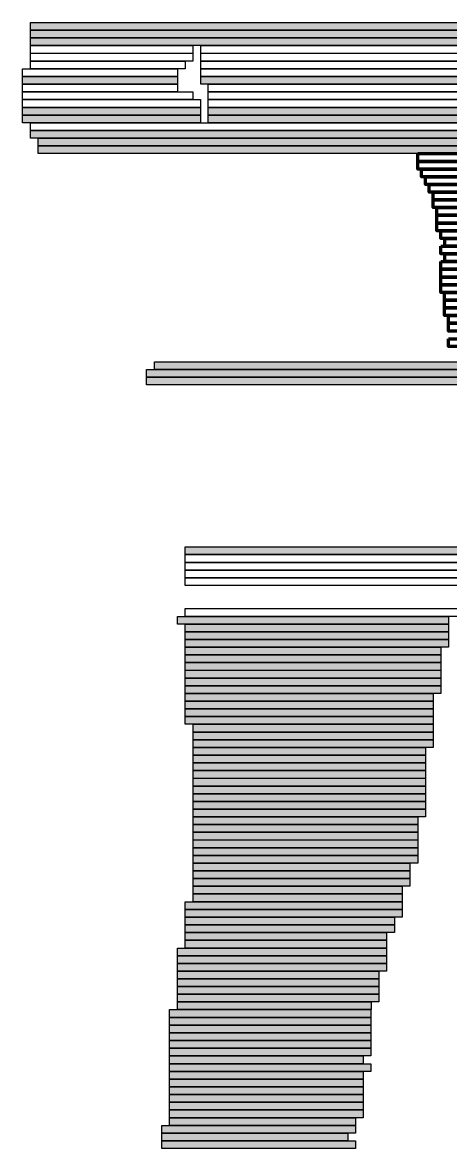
# Model space of a CAD drawing. Header units: millimetres. Extents: x 7 to 41668, y 3977 to 28530.
# Drawn here: x 39800 to 40148, y 8616 to 9531 of the extents above; entities that cross this region are included whole.
import ezdxf

# ---------------------------------------------------------------- set-up
doc = ezdxf.new("R2010")
doc.units = ezdxf.units.MM
doc.header["$LTSCALE"] = 50
doc.layers.add('12_Plankopf', color=140, linetype='Continuous')

msp = doc.modelspace()

# ---------------------------------------------------------------- hatches: boundary and pattern name
at = {"layer": '12_Plankopf'}
for points in [[(39806.74, 9531.5), (41342.67, 9531.5), (41342.67, 9525.21), (39806.74, 9525.21)], [(39806.74, 9525.22), (41342.67, 9525.22), (41342.67, 9518.97), (39806.74, 9518.97)], [(39806.74, 9518.97), (41342.67, 9518.97), (41342.67, 9512.69), (39806.74, 9512.69)], [(39800.39, 9487.61), (39926.26, 9487.61), (39926.26, 9481.33), (39800.39, 9481.33)], [(39945.38, 9487.61), (41223.25, 9487.61), (41223.25, 9481.33), (39945.38, 9481.33)], [(39800.39, 9462.53), (39945.15, 9462.53), (39945.15, 9456.28), (39800.39, 9456.28)], [(39800.39, 9456.28), (39945.15, 9456.28), (39945.15, 9450), (39800.39, 9450)], [(39951.38, 9462.53), (41222.95, 9462.53), (41222.95, 9456.28), (39951.38, 9456.28)], [(39951.38, 9456.28), (41222.95, 9456.28), (41222.95, 9450), (39951.38, 9450)], [(39806.74, 9443.76), (40411.05, 9443.76), (40411.05, 9437.48), (39806.74, 9437.48)], [(39813.09, 9437.45), (40404.83, 9437.45), (40404.83, 9431.16), (39813.09, 9431.16)], [(39813.09, 9431.16), (40398.51, 9431.16), (40398.51, 9424.92), (39813.09, 9424.92)], [(39907.63, 9255.63), (40266.41, 9255.63), (40266.41, 9249.34), (39907.63, 9249.34)], [(39901.29, 9249.34), (40266.38, 9249.34), (40266.38, 9243.06), (39901.29, 9243.06)], [(39901.29, 9243.06), (40272.7, 9243.06), (40272.7, 9236.82), (39901.29, 9236.82)], [(39932.68, 9105.13), (40385.9, 9105.13), (40385.9, 9098.88), (39932.68, 9098.88)], [(39926.33, 9048.72), (40146.66, 9048.72), (40146.66, 9042.43), (39926.33, 9042.43)], [(39932.68, 9042.44), (40146.68, 9042.44), (40146.68, 9036.19), (39932.68, 9036.19)], [(39932.68, 9036.2), (40146.68, 9036.2), (40146.68, 9029.91), (39932.68, 9029.91)], [(39932.68, 9029.88), (40146.68, 9029.88), (40146.68, 9023.63), (39932.68, 9023.63)], [(39932.68, 9023.64), (40140.4, 9023.64), (40140.4, 9017.35), (39932.68, 9017.35)], [(39932.68, 9017.36), (40140.4, 9017.36), (40140.4, 9011.07), (39932.68, 9011.07)], [(39932.68, 9011.08), (40140.4, 9011.08), (40140.4, 9004.83), (39932.68, 9004.83)], [(39932.68, 9004.84), (40140.4, 9004.84), (40140.4, 8998.55), (39932.68, 8998.55)], [(39932.68, 8998.55), (40140.4, 8998.55), (40140.4, 8992.3), (39932.68, 8992.3)], [(39932.68, 8992.31), (40140.4, 8992.31), (40140.4, 8986.03), (39932.68, 8986.03)], [(39932.68, 8986), (40134.11, 8986), (40134.11, 8979.71), (39932.68, 8979.71)], [(39932.68, 8979.71), (40134.11, 8979.71), (40134.11, 8973.47), (39932.68, 8973.47)], [(39932.68, 8973.47), (40134.11, 8973.47), (40134.11, 8967.19), (39932.68, 8967.19)], [(39932.68, 8967.19), (40134.11, 8967.19), (40134.11, 8960.94), (39932.68, 8960.94)], [(39939.03, 8960.95), (40134.18, 8960.95), (40134.18, 8954.66), (39939.03, 8954.66)], [(39939.03, 8954.67), (40134.18, 8954.67), (40134.18, 8948.38), (39939.03, 8948.38)], [(39939.03, 8948.39), (40134.18, 8948.39), (40134.18, 8942.14), (39939.03, 8942.14)], [(39939.03, 8942.15), (40127.86, 8942.15), (40127.86, 8935.86), (39939.03, 8935.86)], [(39939.03, 8935.83), (40127.86, 8935.83), (40127.86, 8929.58), (39939.03, 8929.58)], [(39939.03, 8929.59), (40127.86, 8929.59), (40127.86, 8923.3), (39939.03, 8923.3)], [(39939.03, 8923.31), (40127.86, 8923.31), (40127.86, 8917.02), (39939.03, 8917.02)], [(39939.03, 8917.03), (40127.86, 8917.03), (40127.86, 8910.78), (39939.03, 8910.78)], [(39939.03, 8910.78), (40127.86, 8910.78), (40127.86, 8904.5), (39939.03, 8904.5)], [(39939.03, 8904.5), (40127.86, 8904.5), (40127.86, 8898.26), (39939.03, 8898.26)], [(39939.03, 8898.26), (40127.86, 8898.26), (40127.86, 8891.97), (39939.03, 8891.97)], [(39939.03, 8891.94), (40127.86, 8891.94), (40127.86, 8885.66), (39939.03, 8885.66)], [(39939.03, 8885.66), (40121.58, 8885.66), (40121.58, 8879.42), (39939.03, 8879.42)], [(39939.03, 8879.42), (40121.58, 8879.42), (40121.58, 8873.14), (39939.03, 8873.14)], [(39939.03, 8873.14), (40121.58, 8873.14), (40121.58, 8866.89), (39939.03, 8866.89)], [(39939.03, 8866.9), (40121.58, 8866.9), (40121.58, 8860.61), (39939.03, 8860.61)], [(39939.03, 8860.62), (40121.58, 8860.62), (40121.58, 8854.37), (39939.03, 8854.37)], [(39939.03, 8854.37), (40121.58, 8854.37), (40121.58, 8848.09), (39939.03, 8848.09)], [(39939.03, 8848.06), (40115.29, 8848.06), (40115.29, 8841.78), (39939.03, 8841.78)], [(39939.03, 8841.78), (40115.29, 8841.78), (40115.29, 8835.53), (39939.03, 8835.53)], [(39939.03, 8835.54), (40115.29, 8835.54), (40115.29, 8829.25), (39939.03, 8829.25)], [(39939.03, 8829.25), (40108.97, 8829.25), (40108.97, 8823.01), (39939.03, 8823.01)], [(39932.68, 8816.73), (40108.9, 8816.73), (40108.9, 8810.45), (39932.68, 8810.45)], [(39939.03, 8823.01), (40108.97, 8823.01), (40108.97, 8816.73), (39939.03, 8816.73)], [(39932.68, 8810.45), (40108.9, 8810.45), (40108.9, 8804.2), (39932.68, 8804.2)], [(39932.68, 8804.21), (40102.62, 8804.21), (40102.62, 8797.93), (39932.68, 8797.93)], [(39932.68, 8797.89), (40102.62, 8797.89), (40102.62, 8791.64), (39932.68, 8791.64)], [(39932.68, 8791.65), (40096.34, 8791.65), (40096.34, 8785.37), (39932.68, 8785.37)], [(39926.33, 8779.09), (40096.31, 8779.09), (40096.31, 8772.84), (39926.33, 8772.84)], [(39932.68, 8785.37), (40096.34, 8785.37), (40096.34, 8779.09), (39932.68, 8779.09)], [(39926.33, 8772.85), (40096.31, 8772.85), (40096.31, 8766.56), (39926.33, 8766.56)], [(39926.33, 8766.57), (40096.31, 8766.57), (40096.31, 8760.32), (39926.33, 8760.32)], [(39926.33, 8760.33), (40090.02, 8760.33), (40090.02, 8754.04), (39926.33, 8754.04)], [(39926.33, 8754.01), (40090.02, 8754.01), (40090.02, 8747.72), (39926.33, 8747.72)], [(39926.33, 8747.73), (40090.02, 8747.73), (40090.02, 8741.48), (39926.33, 8741.48)], [(39926.33, 8741.49), (40090.02, 8741.49), (40090.02, 8735.2), (39926.33, 8735.2)], [(39926.33, 8735.21), (40083.7, 8735.21), (40083.7, 8728.96), (39926.33, 8728.96)], [(39919.98, 8728.96), (40083.64, 8728.96), (40083.64, 8722.68), (39919.98, 8722.68)], [(39919.98, 8722.68), (40083.64, 8722.68), (40083.64, 8716.4), (39919.98, 8716.4)], [(39919.98, 8716.4), (40083.64, 8716.4), (40083.64, 8710.15), (39919.98, 8710.15)], [(39919.98, 8710.13), (40083.64, 8710.13), (40083.64, 8703.84), (39919.98, 8703.84)], [(39919.98, 8703.84), (40083.64, 8703.84), (40083.64, 8697.6), (39919.98, 8697.6)], [(39919.98, 8697.6), (40083.64, 8697.6), (40083.64, 8691.31), (39919.98, 8691.31)], [(39919.98, 8691.32), (40077.35, 8691.32), (40077.35, 8685.04), (39919.98, 8685.04)], [(39919.98, 8685.04), (40083.64, 8685.04), (40083.64, 8678.79), (39919.98, 8678.79)], [(39919.98, 8678.8), (40077.35, 8678.8), (40077.35, 8672.51), (39919.98, 8672.51)], [(39919.98, 8672.52), (40077.35, 8672.52), (40077.35, 8666.27), (39919.98, 8666.27)], [(39919.98, 8666.28), (40077.35, 8666.28), (40077.35, 8659.99), (39919.98, 8659.99)], [(39919.98, 8659.96), (40077.35, 8659.96), (40077.35, 8653.67), (39919.98, 8653.67)], [(39919.98, 8653.68), (40077.35, 8653.68), (40077.35, 8647.43), (39919.98, 8647.43)], [(39919.98, 8647.44), (40077.35, 8647.44), (40077.35, 8641.15), (39919.98, 8641.15)], [(39913.63, 8634.91), (40071, 8634.91), (40071, 8628.63), (39913.63, 8628.63)], [(39919.98, 8641.15), (40071.07, 8641.15), (40071.07, 8634.91), (39919.98, 8634.91)], [(39913.63, 8628.63), (40064.72, 8628.63), (40064.72, 8622.35), (39913.63, 8622.35)], [(39913.63, 8622.35), (40071, 8622.35), (40071, 8616.1), (39913.63, 8616.1)]]:
    msp.add_hatch(color=7, dxfattribs=at).paths.add_polyline_path(points)

# ---------------------------------------------------------------- linework, layer by layer
for points in [[(39806.74, 9531.5), (41342.67, 9531.5), (41342.67, 9525.21), (39806.74, 9525.21)], [(39806.74, 9525.22), (41342.67, 9525.22), (41342.67, 9518.97), (39806.74, 9518.97)], [(39806.74, 9518.97), (41342.67, 9518.97), (41342.67, 9512.69), (39806.74, 9512.69)], [(39806.74, 9512.69), (39938.94, 9512.69), (39938.94, 9506.44), (39806.74, 9506.44)], [(39945.38, 9512.69), (41342.84, 9512.69), (41342.84, 9506.44), (39945.38, 9506.44)], [(39806.74, 9506.45), (39938.94, 9506.45), (39938.94, 9500.16), (39806.74, 9500.16)], [(39945.38, 9506.45), (41342.84, 9506.45), (41342.84, 9500.16), (39945.38, 9500.16)], [(39800.39, 9493.89), (39926.26, 9493.89), (39926.26, 9487.64), (39800.39, 9487.64)], [(39806.74, 9500.17), (39932.65, 9500.17), (39932.65, 9493.88), (39806.74, 9493.88)], [(39945.38, 9500.17), (41342.84, 9500.17), (41342.84, 9493.88), (39945.38, 9493.88)], [(39945.38, 9493.89), (41342.84, 9493.89), (41342.84, 9487.64), (39945.38, 9487.64)], [(39800.39, 9487.61), (39926.26, 9487.61), (39926.26, 9481.33), (39800.39, 9481.33)], [(39945.38, 9487.61), (41223.25, 9487.61), (41223.25, 9481.33), (39945.38, 9481.33)], [(39800.39, 9481.33), (39926.26, 9481.33), (39926.26, 9475.08), (39800.39, 9475.08)], [(39800.39, 9475.09), (39938.87, 9475.09), (39938.87, 9468.8), (39800.39, 9468.8)], [(39951.38, 9481.33), (41342.55, 9481.33), (41342.55, 9475.08), (39951.38, 9475.08)], [(39951.38, 9475.09), (41342.55, 9475.09), (41342.55, 9468.8), (39951.38, 9468.8)], [(39800.39, 9468.81), (39945.15, 9468.81), (39945.15, 9462.52), (39800.39, 9462.52)], [(39951.38, 9468.81), (41342.55, 9468.81), (41342.55, 9462.52), (39951.38, 9462.52)], [(39800.39, 9462.53), (39945.15, 9462.53), (39945.15, 9456.28), (39800.39, 9456.28)], [(39800.39, 9456.28), (39945.15, 9456.28), (39945.15, 9450), (39800.39, 9450)], [(39951.38, 9462.53), (41222.95, 9462.53), (41222.95, 9456.28), (39951.38, 9456.28)], [(39951.38, 9456.28), (41222.95, 9456.28), (41222.95, 9450), (39951.38, 9450)], [(39806.74, 9450), (41223.08, 9450), (41223.08, 9443.75), (39806.74, 9443.75)], [(39806.74, 9443.76), (40411.05, 9443.76), (40411.05, 9437.48), (39806.74, 9437.48)], [(39813.09, 9437.45), (40404.83, 9437.45), (40404.83, 9431.16), (39813.09, 9431.16)], [(39813.09, 9431.16), (40398.51, 9431.16), (40398.51, 9424.92), (39813.09, 9424.92)], [(39907.63, 9255.63), (40266.41, 9255.63), (40266.41, 9249.34), (39907.63, 9249.34)], [(39901.29, 9249.34), (40266.38, 9249.34), (40266.38, 9243.06), (39901.29, 9243.06)], [(39901.29, 9243.06), (40272.7, 9243.06), (40272.7, 9236.82), (39901.29, 9236.82)], [(39932.68, 9105.13), (40385.9, 9105.13), (40385.9, 9098.88), (39932.68, 9098.88)], [(39932.68, 9098.89), (40385.9, 9098.89), (40385.9, 9092.6), (39932.68, 9092.6)], [(39932.68, 9092.6), (40385.9, 9092.6), (40385.9, 9086.36), (39932.68, 9086.36)], [(39932.68, 9086.36), (40385.9, 9086.36), (40385.9, 9080.08), (39932.68, 9080.08)], [(39932.68, 9080.08), (40385.9, 9080.08), (40385.9, 9073.8), (39932.68, 9073.8)], [(39932.68, 9055), (40360.73, 9055), (40360.73, 9048.71), (39932.68, 9048.71)], [(39926.33, 9048.72), (40146.66, 9048.72), (40146.66, 9042.43), (39926.33, 9042.43)], [(39932.68, 9042.44), (40146.68, 9042.44), (40146.68, 9036.19), (39932.68, 9036.19)], [(39932.68, 9036.2), (40146.68, 9036.2), (40146.68, 9029.91), (39932.68, 9029.91)], [(39932.68, 9029.88), (40146.68, 9029.88), (40146.68, 9023.63), (39932.68, 9023.63)], [(39932.68, 9023.64), (40140.4, 9023.64), (40140.4, 9017.35), (39932.68, 9017.35)], [(39932.68, 9017.36), (40140.4, 9017.36), (40140.4, 9011.07), (39932.68, 9011.07)], [(39932.68, 9011.08), (40140.4, 9011.08), (40140.4, 9004.83), (39932.68, 9004.83)], [(39932.68, 9004.84), (40140.4, 9004.84), (40140.4, 8998.55), (39932.68, 8998.55)], [(39932.68, 8998.55), (40140.4, 8998.55), (40140.4, 8992.3), (39932.68, 8992.3)], [(39932.68, 8992.31), (40140.4, 8992.31), (40140.4, 8986.03), (39932.68, 8986.03)], [(39932.68, 8986), (40134.11, 8986), (40134.11, 8979.71), (39932.68, 8979.71)], [(39932.68, 8979.71), (40134.11, 8979.71), (40134.11, 8973.47), (39932.68, 8973.47)], [(39932.68, 8973.47), (40134.11, 8973.47), (40134.11, 8967.19), (39932.68, 8967.19)], [(39932.68, 8967.19), (40134.11, 8967.19), (40134.11, 8960.94), (39932.68, 8960.94)], [(39939.03, 8960.95), (40134.18, 8960.95), (40134.18, 8954.66), (39939.03, 8954.66)], [(39939.03, 8954.67), (40134.18, 8954.67), (40134.18, 8948.38), (39939.03, 8948.38)], [(39939.03, 8948.39), (40134.18, 8948.39), (40134.18, 8942.14), (39939.03, 8942.14)], [(39939.03, 8942.15), (40127.86, 8942.15), (40127.86, 8935.86), (39939.03, 8935.86)], [(39939.03, 8935.83), (40127.86, 8935.83), (40127.86, 8929.58), (39939.03, 8929.58)], [(39939.03, 8929.59), (40127.86, 8929.59), (40127.86, 8923.3), (39939.03, 8923.3)], [(39939.03, 8923.31), (40127.86, 8923.31), (40127.86, 8917.02), (39939.03, 8917.02)], [(39939.03, 8917.03), (40127.86, 8917.03), (40127.86, 8910.78), (39939.03, 8910.78)], [(39939.03, 8910.78), (40127.86, 8910.78), (40127.86, 8904.5), (39939.03, 8904.5)], [(39939.03, 8904.5), (40127.86, 8904.5), (40127.86, 8898.26), (39939.03, 8898.26)], [(39939.03, 8898.26), (40127.86, 8898.26), (40127.86, 8891.97), (39939.03, 8891.97)], [(39939.03, 8891.94), (40127.86, 8891.94), (40127.86, 8885.66), (39939.03, 8885.66)], [(39939.03, 8885.66), (40121.58, 8885.66), (40121.58, 8879.42), (39939.03, 8879.42)], [(39939.03, 8879.42), (40121.58, 8879.42), (40121.58, 8873.14), (39939.03, 8873.14)], [(39939.03, 8873.14), (40121.58, 8873.14), (40121.58, 8866.89), (39939.03, 8866.89)], [(39939.03, 8866.9), (40121.58, 8866.9), (40121.58, 8860.61), (39939.03, 8860.61)], [(39939.03, 8860.62), (40121.58, 8860.62), (40121.58, 8854.37), (39939.03, 8854.37)], [(39939.03, 8854.37), (40121.58, 8854.37), (40121.58, 8848.09), (39939.03, 8848.09)], [(39939.03, 8848.06), (40115.29, 8848.06), (40115.29, 8841.78), (39939.03, 8841.78)], [(39939.03, 8841.78), (40115.29, 8841.78), (40115.29, 8835.53), (39939.03, 8835.53)], [(39939.03, 8835.54), (40115.29, 8835.54), (40115.29, 8829.25), (39939.03, 8829.25)], [(39939.03, 8829.25), (40108.97, 8829.25), (40108.97, 8823.01), (39939.03, 8823.01)], [(39932.68, 8816.73), (40108.9, 8816.73), (40108.9, 8810.45), (39932.68, 8810.45)], [(39939.03, 8823.01), (40108.97, 8823.01), (40108.97, 8816.73), (39939.03, 8816.73)], [(39932.68, 8810.45), (40108.9, 8810.45), (40108.9, 8804.2), (39932.68, 8804.2)], [(39932.68, 8804.21), (40102.62, 8804.21), (40102.62, 8797.93), (39932.68, 8797.93)], [(39932.68, 8797.89), (40102.62, 8797.89), (40102.62, 8791.64), (39932.68, 8791.64)], [(39932.68, 8791.65), (40096.34, 8791.65), (40096.34, 8785.37), (39932.68, 8785.37)], [(39926.33, 8779.09), (40096.31, 8779.09), (40096.31, 8772.84), (39926.33, 8772.84)], [(39932.68, 8785.37), (40096.34, 8785.37), (40096.34, 8779.09), (39932.68, 8779.09)], [(39926.33, 8772.85), (40096.31, 8772.85), (40096.31, 8766.56), (39926.33, 8766.56)], [(39926.33, 8766.57), (40096.31, 8766.57), (40096.31, 8760.32), (39926.33, 8760.32)], [(39926.33, 8760.33), (40090.02, 8760.33), (40090.02, 8754.04), (39926.33, 8754.04)], [(39926.33, 8754.01), (40090.02, 8754.01), (40090.02, 8747.72), (39926.33, 8747.72)], [(39926.33, 8747.73), (40090.02, 8747.73), (40090.02, 8741.48), (39926.33, 8741.48)], [(39926.33, 8741.49), (40090.02, 8741.49), (40090.02, 8735.2), (39926.33, 8735.2)], [(39926.33, 8735.21), (40083.7, 8735.21), (40083.7, 8728.96), (39926.33, 8728.96)], [(39919.98, 8728.96), (40083.64, 8728.96), (40083.64, 8722.68), (39919.98, 8722.68)], [(39919.98, 8722.68), (40083.64, 8722.68), (40083.64, 8716.4), (39919.98, 8716.4)], [(39919.98, 8716.4), (40083.64, 8716.4), (40083.64, 8710.15), (39919.98, 8710.15)], [(39919.98, 8710.13), (40083.64, 8710.13), (40083.64, 8703.84), (39919.98, 8703.84)], [(39919.98, 8703.84), (40083.64, 8703.84), (40083.64, 8697.6), (39919.98, 8697.6)], [(39919.98, 8697.6), (40083.64, 8697.6), (40083.64, 8691.31), (39919.98, 8691.31)], [(39919.98, 8691.32), (40077.35, 8691.32), (40077.35, 8685.04), (39919.98, 8685.04)], [(39919.98, 8685.04), (40083.64, 8685.04), (40083.64, 8678.79), (39919.98, 8678.79)], [(39919.98, 8678.8), (40077.35, 8678.8), (40077.35, 8672.51), (39919.98, 8672.51)], [(39919.98, 8672.52), (40077.35, 8672.52), (40077.35, 8666.27), (39919.98, 8666.27)], [(39919.98, 8666.28), (40077.35, 8666.28), (40077.35, 8659.99), (39919.98, 8659.99)], [(39919.98, 8659.96), (40077.35, 8659.96), (40077.35, 8653.67), (39919.98, 8653.67)], [(39919.98, 8653.68), (40077.35, 8653.68), (40077.35, 8647.43), (39919.98, 8647.43)], [(39919.98, 8647.44), (40077.35, 8647.44), (40077.35, 8641.15), (39919.98, 8641.15)], [(39913.63, 8634.91), (40071, 8634.91), (40071, 8628.63), (39913.63, 8628.63)], [(39919.98, 8641.15), (40071.07, 8641.15), (40071.07, 8634.91), (39919.98, 8634.91)], [(39913.63, 8628.63), (40064.72, 8628.63), (40064.72, 8622.35), (39913.63, 8622.35)], [(39913.63, 8622.35), (40071, 8622.35), (40071, 8616.1), (39913.63, 8616.1)]]:
    msp.add_lwpolyline(points, close=True, dxfattribs=at)
at = {"layer": '12_Plankopf', "lineweight": 211}
for points in [[(40121.59, 9424.92), (40870.67, 9424.92), (40870.67, 9418.64), (40121.59, 9418.64)], [(40121.59, 9418.64), (40864.38, 9418.64), (40864.38, 9412.39), (40121.59, 9412.39)], [(40124.77, 9412.4), (40858.12, 9412.4), (40858.12, 9406.11), (40124.77, 9406.11)], [(40127.94, 9406.12), (40848.69, 9406.12), (40848.69, 9399.83), (40127.94, 9399.83)], [(40130.94, 9399.84), (40848.54, 9399.84), (40848.54, 9393.59), (40130.94, 9393.59)], [(40134.12, 9393.56), (40848.58, 9393.56), (40848.58, 9387.28), (40134.12, 9387.28)], [(40134.12, 9387.28), (40848.58, 9387.28), (40848.58, 9381.03), (40134.12, 9381.03)], [(40137.29, 9381.04), (40851.75, 9381.04), (40851.75, 9374.75), (40137.29, 9374.75)], [(40137.29, 9374.76), (40848.61, 9374.76), (40848.61, 9368.47), (40137.29, 9368.47)], [(40137.29, 9368.47), (40848.62, 9368.47), (40848.62, 9362.23), (40137.29, 9362.23)], [(40140.47, 9362.23), (40845.5, 9362.23), (40845.5, 9355.95), (40140.47, 9355.95)], [(40143.64, 9355.95), (40842.37, 9355.95), (40842.37, 9349.7), (40143.64, 9349.7)], [(40140.47, 9349.68), (40845.5, 9349.68), (40845.5, 9343.39), (40140.47, 9343.39)], [(40140.47, 9337.12), (40839.19, 9337.12), (40839.19, 9330.87), (40140.47, 9330.87)], [(40143.64, 9343.39), (40842.37, 9343.39), (40842.37, 9337.11), (40143.64, 9337.11)], [(40140.47, 9330.87), (40839.19, 9330.87), (40839.19, 9324.59), (40140.47, 9324.59)], [(40140.29, 9324.59), (40842.16, 9324.59), (40842.16, 9318.34), (40140.29, 9318.34)], [(40140.29, 9318.35), (40839.02, 9318.35), (40839.02, 9312.06), (40140.29, 9312.06)], [(40143.46, 9312.07), (40839.05, 9312.07), (40839.05, 9305.78), (40143.46, 9305.78)], [(40143.46, 9305.79), (40835.89, 9305.79), (40835.89, 9299.54), (40143.46, 9299.54)], [(40143.46, 9299.51), (40832.75, 9299.51), (40832.75, 9293.22), (40143.46, 9293.22)], [(40146.64, 9293.23), (40832.76, 9293.23), (40832.76, 9286.98), (40146.64, 9286.98)], [(40146.64, 9286.98), (40832.76, 9286.98), (40832.76, 9280.7), (40146.64, 9280.7)], [(40146.64, 9274.43), (40829.64, 9274.43), (40829.64, 9268.18), (40146.64, 9268.18)]]:
    msp.add_lwpolyline(points, close=True, dxfattribs=at)

doc.saveas('drawing.dxf')
